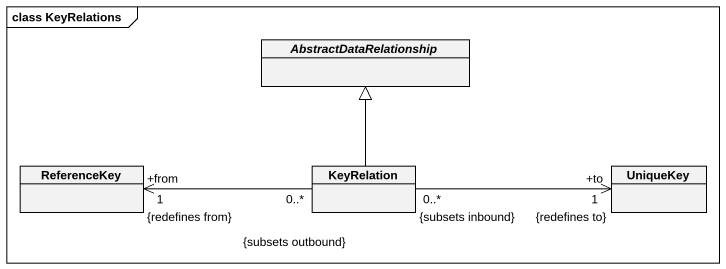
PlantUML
@startuml
mainframe class KeyRelations
hide circle
hide empty members
abstract class AbstractDataRelationship
class ReferenceKey
class KeyRelation
class UniqueKey
KeyRelation -up-|> AbstractDataRelationship
KeyRelation "0..*\n{subsets outbound}" -left-> "+from\n1\n{redefines from}" ReferenceKey
KeyRelation "0..*\n{subsets inbound}" -right-> "+to\n1\n{redefines to}" UniqueKey
@enduml
